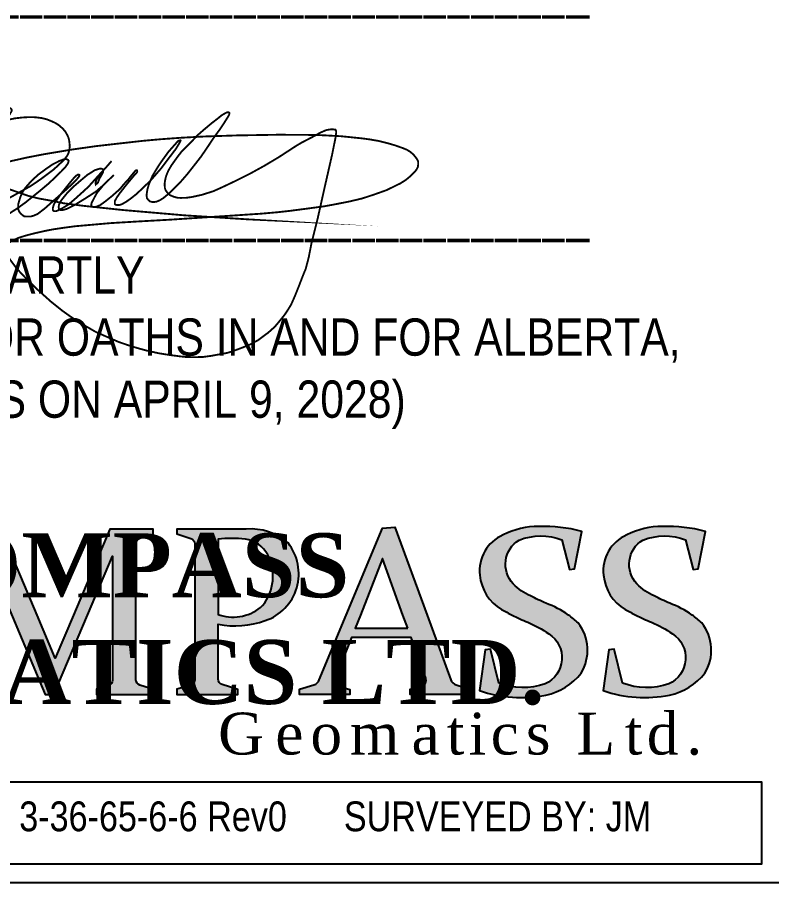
# Paper-space layout '1 of 7' of a CAD drawing. Extents: x -1122 to -42, y -10 to 1768.
# Drawn here: x -919.4 to -717, y 41.8 to 274.1 of the extents above; entities that cross this region are included whole.
import ezdxf

# ---------------------------------------------------------------- set-up
doc = ezdxf.new("R2010")
doc.units = 0
doc.header["$LTSCALE"] = 5
for name, color, linetype in [('CG-BORDER', 2, 'Continuous'), ('CG-LOGO', 7, 'Continuous'), ('CG-LOGO-T', 7, 'Continuous'), ('CG-NOTES', 7, 'Continuous'), ('L-BD', 7, 'Continuous'), ('S-2', 2, 'Continuous')]:
    doc.layers.add(name, color=color, linetype=linetype)
doc.styles.add('100L', font='ARIALN.TTF', dxfattribs={"height": 11})
doc.styles.add('80', font='ARIALN.TTF', dxfattribs={"height": 10})
doc.styles.add('80CG', font='ARIALN.TTF', dxfattribs={"height": 10})

# ---------------------------------------------------------------- blocks, each defined once
blk = doc.blocks.new('c_logo')
h = blk.add_hatch(color=256)
h.paths.add_polyline_path([(7.558605911599328, 25.55588327580295), (-11.0900939240538, 25.55588327584985), (-11.0900939240538, 24.23823740247542), (-7.331067049742272, 23.04512976490088, -0.3268053015718586), (-6.284854817625614, 21.61541767440156), (-6.284854817625614, -14.87691821425102, -0.3318029921495306), (-7.356924309941746, -16.31458141562831), (-11.0522845844514, -17.41453124868428), (-11.0522845844514, -18.88585200042882), (5.268716431381562, -18.88585200042882), (5.268716431381562, -17.50490818183181), (1.048056534506827, -16.17126853822554, -0.3271622047264688), (0, -14.74097237868392), (0, 0, 0.1356933777422112), (12.60967397599177, 0.96595389042335, 0.5183064180288013), (18.75064309159302, 21.82977656885754, 0.2017979932081777)])
h.paths.add_polyline_path([(-2.9559e-12, 22.87025782613199, -0.0590895165284061), (7.310833558562876, 22.83251037596159, -0.2364589739569613), (13.29942082717241, 18.67631952347039, -0.297964476037825), (11.93665314891905, 5.05088252759009, -0.2699589374071311), (0.5050838495090489, 2.465953890423691, -0.0114553398463553), (0, 2.637759163995383)], flags=16)
h = blk.add_hatch(color=256)
h.paths.add_polyline_path([(47.38917094694261, 26.0747598103805), (44.09159214972521, 25.78730539760245), (34.3912354473689, 2.465953890423691), (27.14499143913247, -14.95528213296978, -0.2255406639426936), (25.70943089207037, -16.2476731878462), (21.78928763241675, -17.41453124868428), (21.78928763241675, -18.88585200042882), (34.65537089434906, -18.88585200042882), (35.29094081245194, -18.88585200042882), (35.29094081245194, -17.50490818183181), (32.38417490251368, -16.58643136851424, -0.4344595725520308), (31.44017973504208, -14.60717680162503), (35.78369310047083, -3.562117597796826), (51.75874954248133, -3.562117597796826), (55.68821559868059, -14.51736951929149, -0.4304407640583161), (54.70422347154215, -16.46146580931571), (51.50233184175465, -17.41453124868428), (51.50233184175465, -18.88585200042882), (67.82260334315129, -18.88585200042882), (67.82260334315129, -17.50490818183181), (63.85597222351737, -16.2515362821864, -0.2322908187213714), (62.42167012279868, -14.88135850157476), (56.05452719070274, 2.465953890423691)])
h.paths.add_polyline_path([(44.13845153114311, 17.6830804105603), (49.59658088884783, 2.465953890423691), (50.8649298477626, -1.070170908860745), (36.76366102545717, -1.070170908860745), (38.15425613627315, 2.465953890423691)], flags=16)
h = blk.add_hatch(color=256)
edge = h.paths.add_edge_path()
edge.add_arc((103.2767795989069, 50.79210388957449), 54.14188244395035, 243.1997032005055, 248.1344618700525)
edge.add_arc((69.87811550702122, -30.22056499854552), 33.49157174677647, 55.76473136307402, 66.723874593412, ccw=False)
edge.add_arc((84.54215770040594, -9.000821173706015), 7.700827927235223, -65.64780493678592, 57.14280774353489, ccw=False)
edge.add_arc((81.8276175667383, 0.6693944768710481), 17.69491736939631, 248.3428280516119, 289.44247052672847, ccw=False)
edge.add_line((75.29727051062581, -15.77641556813688), (73.08045851975169, -6.701136834603716))
edge.add_line((73.08045851975169, -6.701136834604143), (71.65025677699634, -6.879784547923008))
edge.add_line((71.65025677699634, -6.879784547923008), (70.14854328950821, -17.81299376212899))
edge.add_arc((81.23663443062458, 14.19038004987953), 33.86977561934618, 250.8905218201523, 281.4155414774213)
edge.add_arc((84.63175870726917, -3.128665093898064), 16.22167760136036, 281.7683286632087, 321.9947523172481)
edge.add_arc((87.27099664244282, -6.993338573668098), 11.84788654995973, 328.8789264098236, 398.3500034312464)
edge.add_arc((79.65961411014338, -17.5851383581255), 24.65074191265206, 46.70964202867931, 54.43017768423636)
edge.add_arc((79.65961411019282, -17.58513835807008), 24.65074191257824, 54.4301776842549, 70.30909194098133)
edge.add_arc((139.3547082119348, 119.5594075825985), 124.9883619642713, 243.6165751633001, 245.7228211776466, ccw=False)
edge.add_arc((89.49043782709612, 20.56901031969033), 14.16668255559051, 223.2297265209252, 246.37375808542248, ccw=False)
edge.add_arc((84.70702603746294, 16.09491403024122), 7.617021026083272, 121.27226692783799, 223.3530360130308, ccw=False)
edge.add_arc((86.60919235381033, 7.459770820680375), 16.23825572627472, 69.6826362373834, 111.1396533806963, ccw=False)
edge.add_line((92.24743735401137, 22.6877431856937), (94.27447698024298, 14.72671322018698))
edge.add_line((94.27447698024298, 14.72671322018698), (95.64154966584387, 14.9151403681094))
edge.add_line((95.64154966584387, 14.9151403681094), (97.57430694742015, 24.94886394015168))
edge.add_arc((87.24880380100772, -14.39743155427862), 40.67858139563823, 75.2956461111515, 91.68432224983955)
edge.add_arc((85.9634589457956, 5.555505087902191), 20.70826340517532, 89.7518440063165, 117.2210048192214)
edge.add_arc((80.52369494034383, 14.40760681878544), 10.3782342852511, 112.8656776775466, 186.9967471490949)
edge.add_arc((81.92974400426624, 14.16931069093635), 11.75186255713215, 185.0081504046308, 240.0685385104642)
edge.add_arc((103.2767795991806, 50.79210389017475), 54.14188244460953, 239.8289642661028, 243.1997032005333)
h = blk.add_hatch(color=256)
edge = h.paths.add_edge_path()
edge.add_arc((136.4648169051394, 50.79210389035894), 54.14188244481046, 243.1997032005447, 248.1344618700134)
edge.add_arc((103.0661528128989, -30.22056499854552), 33.49157174677647, 55.76473136307402, 66.723874593412, ccw=False)
edge.add_arc((117.7301950062845, -9.000821173706868), 7.700827927235477, -65.64780493677767, 57.1428077435437, ccw=False)
edge.add_arc((115.0156548726169, 0.6693944768736059), 17.69491736939901, 248.3428280516124, 289.4424705267283, ccw=False)
edge.add_line((108.4853078165035, -15.77641556813688), (106.2684958256294, -6.701136834603716))
edge.add_line((106.2684958256294, -6.701136834604143), (104.8382940828741, -6.879784547923008))
edge.add_line((104.8382940828741, -6.879784547923008), (103.3365805953876, -17.81299376212899))
edge.add_arc((114.4246717365031, 14.19038004987612), 33.86977561934268, 250.8905218201519, 281.4155414774211)
edge.add_arc((117.8197960131477, -3.128665093895506), 16.22167760136268, 281.7683286632039, 321.9947523172428)
edge.add_arc((120.4590339483205, -6.993338573668949), 11.84788654996053, 328.8789264098331, 398.3500034312512)
edge.add_arc((112.8476514163681, -17.58513835770344), 24.65074191210689, 46.70964202859376, 54.43017768432181)
edge.add_arc((112.8476514160714, -17.58513835806411), 24.65074191257289, 54.43017768424846, 70.3090919409748)
edge.add_arc((172.5427455178142, 119.5594075825985), 124.9883619642713, 243.6165751633001, 245.7228211776466, ccw=False)
edge.add_arc((122.6784751329755, 20.56901031969033), 14.16668255559051, 223.2297265209252, 246.37375808542248, ccw=False)
edge.add_arc((117.8950633433423, 16.09491403024122), 7.617021026083272, 121.27226692783799, 223.3530360130308, ccw=False)
edge.add_arc((119.7972296596889, 7.459770820682081), 16.23825572627243, 69.68263623738358, 111.13965338069619, ccw=False)
edge.add_line((125.4354746598891, 22.6877431856937), (127.4625142861224, 14.72671322018698))
edge.add_line((127.4625142861224, 14.72671322018698), (128.8295869717233, 14.9151403681094))
edge.add_line((128.8295869717233, 14.9151403681094), (130.7623442532996, 24.94886394015168))
edge.add_arc((120.4368411068872, -14.39743155427862), 40.67858139563823, 75.2956461111515, 91.68432224983955)
edge.add_arc((119.1514962516742, 5.555505087898779), 20.70826340517873, 89.75184400631422, 117.2210048192192)
edge.add_arc((113.7117322462215, 14.40760681878544), 10.3782342852511, 112.8656776775466, 186.9967471490949)
edge.add_arc((115.117781310144, 14.16931069093635), 11.75186255713215, 185.0081504046308, 240.0685385104642)
edge.add_arc((136.4648169050584, 50.79210389017475), 54.14188244460953, 239.8289642661028, 243.1997032005333)
h = blk.add_hatch(color=256)
edge = h.paths.add_edge_path()
edge.add_line((-48.59432778723555, 2.465953890423691), (-58.3451783960329, 25.55588327584942))
edge.add_line((-58.3451783960329, 25.55588327584985), (-70.58449483210575, 25.55588327584985))
edge.add_line((-70.58449483210575, 25.55588327584985), (-70.58449483210575, 24.22734889456294))
edge.add_line((-70.58449483210575, 24.22734889456251), (-66.79581749715771, 23.04118853763398))
edge.add_arc((-67.24398675071483, 21.60970527885468), 1.499999999999768, -1.6427748050773516e-11, 72.615688045343, ccw=False)
edge.add_line((-65.7439867507149, 21.60970527885468), (-65.7439867507149, 2.465953890424117))
edge.add_line((-65.7439867507149, 2.465953890423691), (-65.7439867507149, -14.89141098138461))
edge.add_arc((-67.24398675071483, -14.89141098138418), 1.499999999999914, -73.4239949790367, 0, ccw=False)
edge.add_line((-66.81605624303097, -16.32907418276147), (-70.46272702796341, -17.41453124868471))
edge.add_line((-70.46272702796341, -17.41453124868428), (-70.46272702796341, -18.8858520004284))
edge.add_line((-70.46272702796341, -18.88585200042882), (-57.59664376603154, -18.88585200042882))
edge.add_line((-57.59664376603154, -18.88585200042882), (-57.59664376603154, -17.50490818183223))
edge.add_line((-57.59664376603154, -17.50490818183181), (-61.07786582783007, -16.40491532212564))
edge.add_arc((-60.62592236233695, -14.97461916258487), 1.500000000000069, 180, 252.4645608912655, ccw=False)
edge.add_line((-62.12592236233684, -14.97461916258487), (-62.12592236233684, 2.465953890423693))
edge.add_line((-62.12592236233684, 2.465953890423691), (-62.12592236233684, 18.40336857929315))
edge.add_line((-62.12592236233684, 18.40336857929315), (-46.37872742198021, -18.88585200042882))
edge.add_line((-46.37872742198021, -18.88585200042882), (-44.060751084324, -18.88585200042882))
edge.add_line((-44.060751084324, -18.88585200042882), (-35.02860911452456, 2.465953890423691))
edge.add_line((-35.02860911452456, 2.465953890423691), (-28.32454957899327, 18.31421871642035))
edge.add_line((-28.32454957899324, 18.31421871642078), (-28.32454957899324, 2.465953890424117))
edge.add_line((-28.32454957899324, 2.465953890423691), (-28.32454957899324, -15.00522111560727))
edge.add_arc((-29.82454957899319, -15.00522111560684), 1.499999999999914, -73.4239949790367, 0, ccw=False)
edge.add_line((-29.39661907130938, -16.44288431698413), (-32.66093655593278, -17.41453124868471))
edge.add_line((-32.66093655593278, -17.41453124868428), (-32.66093655593278, -18.8858520004284))
edge.add_line((-32.66093655593278, -18.88585200042882), (-17.25283311256658, -18.88585200042882))
edge.add_line((-17.25283311256658, -18.88585200042882), (-17.25283311256615, -17.50490818183266))
edge.add_line((-17.25283311256612, -17.50490818183266), (-21.00098821903495, -16.32057010141153))
edge.add_arc((-20.54904475354147, -14.89027394187076), 1.499999999999791, 179.9999999999837, 252.4645608912451, ccw=False)
edge.add_line((-22.04904475354135, -14.8902739418699), (-22.04904475354135, 2.465953890424117))
edge.add_line((-22.04904475354135, 2.465953890423691), (-22.04904475354135, 21.67159829839704))
edge.add_arc((-20.54904475354147, 21.67159829839704), 1.499999999999914, 107.38431195463659, 180, ccw=False)
edge.add_line((-20.99721400709808, 23.10308155717678), (-17.40622721117629, 24.22734889456208))
edge.add_line((-17.40622721117631, 24.22734889456251), (-17.40622721117631, 25.55588327584985))
edge.add_line((-17.40622721117631, 25.55588327584985), (-29.0744749244385, 25.55588327584985))
edge.add_line((-29.0744749244385, 25.55588327584985), (-38.84186983931795, 2.465953890424117))
edge.add_line((-38.84186983931795, 2.465953890423691), (-43.72223206513979, -9.071126380371908))
edge.add_line((-43.72223206513979, -9.07112638037148), (-48.59432778723555, 2.465953890424116))
at = {"flags": 128}
for points in [[(-11.05228458445094, -18.88585200042882), (5.268716431381562, -18.88585200042882), (5.268716431381562, -17.50490818183181), (1.048056534506827, -16.17126853822554, -0.3271622047264687), (0, -14.74097237868392), (0, 0, 0.1356933777422112), (12.60967397599177, 0.96595389042335, 0.5183064180288013), (18.75064309159302, 21.82977656885754, 0.2017979932081777), (7.558605911599328, 25.55588327580295), (-11.0900939240538, 25.55588327584985), (-11.0900939240538, 24.23823740247542), (-7.331067049742272, 23.04512976490088, -0.3268053015718586), (-6.284854817625614, 21.61541767440156), (-6.284854817625614, -14.87691821425102, -0.3318029921495306), (-7.356924309941746, -16.31458141562831), (-11.0522845844514, -17.41453124868428), (-11.0522845844514, -18.88585200042882), (1.813798677480519, -18.88585200042882)], [(34.65537089434906, -18.88585200042882), (21.78928763241675, -18.88585200042882), (21.78928763241675, -17.41453124868428), (25.70943089207037, -16.2476731878462, 0.2255406639426937), (27.14499143913247, -14.95528213296978), (34.3912354473689, 2.465953890423691), (44.09159214972521, 25.78730539760245), (47.38917094694261, 26.0747598103805), (56.05452719070274, 2.465953890423691), (62.42167012279868, -14.88135850157476, 0.2322908187213713), (63.85597222351737, -16.2515362821864), (67.82260334315129, -17.50490818183181), (67.82260334315129, -18.88585200042882), (51.50233184175465, -18.88585200042882), (51.50233184175465, -17.41453124868428), (54.70422347154215, -16.46146580931571, 0.4304407640583159), (55.68821559868059, -14.51736951929149), (51.75874954248133, -3.562117597796826), (35.78369310047083, -3.562117597796826), (31.44017973504208, -14.60717680162503, 0.4344595725520306), (32.38417490251368, -16.58643136851424), (35.29094081245194, -17.50490818183181), (35.29094081245194, -18.88585200042882), (21.78928763241675, -18.88585200042882)], [(-62.12592236233684, 18.40336857929315), (-46.37872742198021, -18.88585200042882), (-44.060751084324, -18.88585200042882), (-35.02860911452456, 2.465953890423691), (-28.32454957899324, 18.31421871642078), (-28.32454957899324, 2.465953890423691), (-28.32454957899324, -15.00522111560684, -0.3318029921495267), (-29.39661907130938, -16.44288431698413), (-32.66093655593278, -17.41453124868428), (-32.66093655593278, -18.88585200042882), (-17.25283311256658, -18.88585200042882), (-17.25283311256612, -17.50490818183266), (-21.00098821903498, -16.32057010141153, -0.3271622047264687), (-22.04904475354135, -14.8902739418699), (-22.04904475354135, 2.465953890423691), (-22.04904475354135, 21.67159829839704, -0.3278923596880931), (-20.99721400709808, 23.10308155717678), (-17.40622721117631, 24.22734889456251), (-17.40622721117631, 25.55588327584985), (-29.0744749244385, 25.55588327584985), (-38.84186983931795, 2.465953890423691), (-43.72223206513979, -9.07112638037148), (-48.59432778723555, 2.465953890423691), (-58.3451783960329, 25.55588327584985)], [(0.5050838495090489, 2.465953890423691, 0.2699589374070768), (11.93665314891734, 5.050882527588385, 0.2979644760379353), (13.2994208271707, 18.67631952347295, 0.2364589739566874), (7.310833558567992, 22.83251037596074, 0.0590895165284477), (-2.9559e-12, 22.87025782613199), (0, 2.637759163995383, 0.0114553398463553), (0.5050838495090489, 2.465953890423691, 0.0114553398463553)]]:
    blk.add_lwpolyline(points, format="xyb", dxfattribs=at)
for points in [[(78.86517045829282, 2.465953890423691, 0.0215352748419046), (83.1127374543313, 0.5451652866474888, -0.0478547634156371), (88.72021869835623, -2.531929687347087, -0.5937011507081261), (87.7175513872628, -16.0164911843583, -0.1812784818539605), (75.29727051062581, -15.77641556813688), (73.08045851975169, -6.701136834604143), (71.65025677699634, -6.879784547923008), (70.14854328950821, -17.81299376212899, 0.1339837407111155), (87.94024987521584, -19.00936754668947, 0.1773458349477705), (97.41370033663358, -13.11689778972578, 0.3127633352499202), (96.56252602891176, 0.357844825017537, 0.0336999406326081), (93.99881828904928, 2.465953890423691, 0.0693959118469853), (87.96557948390944, 5.624127378940215, -0.0091904906973563), (83.8128749915852, 7.589789430911651, -0.1013295738839718), (79.16840352671204, 10.86589213363396, -0.4774082049766599), (80.75298880032437, 22.6052595540304, -0.1828895226108778), (92.24743735401137, 22.6877431856937), (94.27447698024298, 14.72671322018698), (95.64154966584387, 14.9151403681094), (97.57430694742015, 24.94886394015168, 0.0716312279287952), (86.0531490357106, 26.26357426264406, 0.1204340827751572), (76.49100310935968, 23.97030222729256, 0.335231366074417), (70.2227466504961, 13.14340303400826, 0.2449777313078915), (76.06599137727233, 3.984877535814348, 0.0147086837386544)], [(112.0532077641705, 2.465953890423691, 0.0215352748415622), (116.300774760209, 0.5451652866474888, -0.0478547634156371), (121.908256004234, -2.531929687347087, -0.5937011507081261), (120.9055886931422, -16.0164911843583, -0.1812784818539605), (108.4853078165035, -15.77641556813688), (106.2684958256294, -6.701136834604143), (104.8382940828741, -6.879784547923008), (103.3365805953876, -17.81299376212899, 0.1339837407111155), (121.1282871810936, -19.00936754668947, 0.1773458349477705), (130.601737642513, -13.11689778972578, 0.3127633352499202), (129.7505633347895, 0.357844825017537, 0.0336999406333551), (127.186855594927, 2.465953890423691, 0.0693959118469853), (121.1536167897889, 5.624127378940215, -0.0091904906973563), (117.0009122974646, 7.589789430911651, -0.1013295738839718), (112.3564408325915, 10.86589213363396, -0.4774082049766599), (113.9410261062038, 22.6052595540304, -0.1828895226108778), (125.4354746598891, 22.6877431856937), (127.4625142861224, 14.72671322018698), (128.8295869717233, 14.9151403681094), (130.7623442532996, 24.94886394015168, 0.0716312279287952), (119.24118634159, 26.26357426264406, 0.1204340827751572), (109.6790404152374, 23.97030222729256, 0.335231366074417), (103.4107839563738, 13.14340303400826, 0.2449777313078915), (109.25402868315, 3.984877535814348, 0.0147086837386544)]]:
    blk.add_lwpolyline(points, format="xyb", close=True, dxfattribs=at)
blk.add_lwpolyline([(50.8649298477626, -1.070170908860745), (49.59658088884783, 2.465953890423691), (44.13845153114311, 17.6830804105603), (38.15425613627315, 2.465953890423691), (36.76366102545717, -1.070170908860745)], close=True, dxfattribs=at)
at = {"insert": (-0.0031017396150617, -23.72022075553758), "char_height": 11.25, "width": 132.4162787179055, "attachment_point": 1, "style": '80CG'}
blk.add_mtext('{\\fBook Antiqua|b0|i0|c0|p18;\\T1.25;Geomatics Ltd.}', dxfattribs=at)
blk = doc.blocks.new('wsborder')
at = {"layer": 'S-2'}
blk.add_lwpolyline([(1027.249994066885, 51.50000476041713), (52.24999406778079, 51.50000476041713), (52.24999406778079, 1726.500004758894), (1027.249994066885, 1726.500004758894)], close=True, dxfattribs=at)
at = {"style": '80', "flags": 1}
blk.add_attdef('PAGENUMBER', (52.24999406778079, 51.50000476041713), '', height=10, rotation=90, dxfattribs=at)
blk = doc.blocks.new('Cheryl Quartly')
at = {"color": 166, "flags": 128}
for points in [[(-75.00106070854235, -14.98398581987385, 0, 0.5, 0), (-79.22602646123414, -15.38427435446101, 0.5, 0.5, 0), (-79.87762550943444, -15.36256840386341, 0.5, 0.5, 0), (-80.83329334900918, -15.1672266387759, 0.5, 0.5, 0), (-81.15907941754267, -14.92846118218768, 0.5, 0.5, 0), (-81.50660967436852, -14.6462956147061, 0.5, 0.5, 0), (-81.78896118858393, -14.29901219542808, 0.5, 0.5, 0), (-81.87583029722737, -14.06024673883985, 0.5, 0.5, 0), (-81.94100903983053, -13.6912573689624, 0.5, 0.5, 0), (-81.94100903983053, -13.34397394968255, 0.5, 0.5, 0), (-81.89754757438641, -12.84474887621218, 0.5, 0.5, 0), (-81.68037480278144, -12.43234760513587, 0.5, 0.5, 0), (-81.15907941754267, -11.69436886538097, 0.5, 0.5, 0), (-79.31289556987758, -9.74088047269288, 0.5, 0.5, 0), (-77.90111108768178, -8.416852857071717, 0.5, 0.5, 0), (-76.07664451717574, -6.962601328159508, 0.5, 0.5, 0), (-70.55214058097044, -2.759499254765615, 0.5, 0.5, 0), (-67.0305508792735, -0.4842180811447179, 0.5, 0.5, 0), (-62.82358866861614, 2.082896709653141, 0.5, 0.5, 0), (-57.0518522351631, 5.191964637459023, 0.5, 0.5, 0), (-52.80352762674011, 7.207505402771858, 0.5, 0.5, 0), (-47.44250876953447, 9.59756519077564, 0.5, 0.5, 0), (-42.45714229384612, 11.30312706027144, 0.5, 0.5, 0), (-39.08862306611991, 12.29056506280358, 0.5, 0.5, 0), (-36.62638976520975, 12.74202761271408, 0.5, 0.5, 0), (-34.83741896741412, 13.03336603710341, 0.5, 0.5, 0), (-33.41947183779121, 13.19227576125922, 0.5, 0.5, 0), (-32.00155161929433, 13.23200908745093, 0.5, 0.5, 0), (-30.74264923319424, 13.13931371341096, 0.5, 0.5, 0), (-29.52349457740638, 12.87445631294577, 0.5, 0.5, 0), (-28.70189795817714, 12.55662507432862, 0.5, 0.5, 0), (-27.98630425683223, 12.2652866499393, 0.5, 0.5, 0), (-27.2972180127399, 11.86800054924242, 0.5, 0.5, 0), (-26.75390932798473, 11.33828574831387, 0.5, 0.5, 0), (-26.34311101836647, 10.75560889953704, 0.5, 0.5, 0), (-26.2635886466087, 10.23913461057055, 0.5, 0.5, 0), (-26.25034837354178, 9.788886462023584, 0.5, 0.5, 0), (-26.27682891966833, 9.656457761791899, 0.5, 0.5, 0), (-26.34311101836647, 9.484295735368505, 0.5, 0.5, 0), (-26.51536912382289, 9.113502448901272, 0.5, 0.5, 0), (-27.09845245002361, 8.530825600122625, 0.5, 0.5, 0), (-28.63564277060505, 7.444914974341373, 0.5, 0.5, 0), (-29.91365205482725, 6.646558085201832, 0.5, 0.5, 0), (-31.45208028711204, 5.802855684923998, 0.5, 0.5, 0), (-35.41073355556, 3.984224795198315, 0.5, 0.5, 0), (-39.93223298487283, 2.203087073805364, 0.5, 0.5, 0), (-42.71150623897847, 1.30122310139086, 0.5, 0.5, 0), (-48.35850961216056, -0.3597124655425432, 0.5, 0.5, 0), (-52.59372850313957, -1.34329503850131, 0.5, 0.5, 0), (-55.24821487472218, -1.820189275234952, 0.5, 0.5, 0), (-57.15704781933164, -2.028830503804784, 0.5, 0.5, 0), (-59.06590767505986, -2.237471732376434, 0.5, 0.5, 0), (-61.09923147982045, -2.151709057385233, 0.5, 0.5, 0), (-62.58386437499576, -1.901978617604982, 0.5, 0.5, 0), (-63.53931692557671, -1.622878529295122, 0.5, 0.5, 0), (-64.59767761477997, -1.152822669177112, 0.5, 0.5, 0), (-65.43552855297457, -0.6093132119731308, 0.5, 0.5, 0), (-66.19116600700363, 0.1446296000849543, 0.5, 0.5, 0), (-66.53877699719305, 0.6888700561667065, 0.5, 0.5, 0), (-66.71259594785079, 1.511007989500285, 0.5, 0.5, 0), (-66.80530477043067, 2.402637977600534, 0.5, 0.5, 0), (-66.747365120209, 3.155307436773001, 0.5, 0.5, 0), (-66.50403473596089, 3.977457160410268, 0.5, 0.5, 0), (-66.13322635678196, 4.903821385591073, 0.5, 0.5, 0), (-65.20142868429684, 6.285409267820796, 0.5, 0.5, 0), (-64.09107570331253, 7.672408899819857, 0.5, 0.5, 0), (-62.86384771029407, 9.04481213483814, 0.5, 0.5, 0), (-61.22754371960036, 10.63622027609017, 0.5, 0.5, 0), (-58.21920297702309, 13.45483405234518, 0.5, 0.5, 0), (-54.98752681542101, 16.17995071385303, 0.5, 0.5, 0), (-52.4439142751944, 18.13525481343459, 0.5, 0.5, 0), (-49.10790368539165, 20.69779496608317, 0.5, 0.5, 0), (-46.25029214898677, 22.69061581461028, 0.5, 0.5, 0), (-43.4132676225272, 24.39581218466628, 0.5, 0.5, 0), (-40.73429212799965, 25.7726014129621, 0.5, 0.5, 0), (-37.9319291294014, 27.1182878179643, 0.5, 0.5, 0), (-35.22055264144001, 28.15483243877134, 0.5, 0.5, 0), (-32.63657341503858, 28.86404283552838, 0.5, 0.5, 0), (-30.79865128247184, 29.3368576269022, 0.5, 0.5, 0), (-29.27009943273879, 29.57325323228361, 0.5, 0.5, 0), (-27.90532868437003, 29.64599941109736, 0.5, 0.5, 0), (-26.95905282711465, 29.59144567214025, 0.5, 0.5, 0), (-25.66707666947332, 29.2459307985373, 0.5, 0.5, 0), (-25.01197917514219, 28.68220096910409, 0.5, 0.5, 0), (-24.84819807377789, 28.06390561040826, 0.5, 0.5, 0), (-24.92099266450532, 27.55472951993215, 0.5, 0.5, 0), (-25.3031306269404, 26.88188042227739, 0.5, 0.5, 0), (-25.95822812127153, 26.08174319715727, 0.5, 0.5, 0), (-27.05003933774424, 25.02701792679909, 0.5, 0.5, 0), (-28.41483699723904, 24.08140013435514, 0.5, 0.5, 0), (-30.08897802843421, 23.11760169236186, 0.5, 0.5, 0), (-32.05427051143488, 22.19016454946905, 0.5, 0.5, 0), (-34.91120926973963, 20.93540497282993, 0.5, 0.5, 0), (-37.18584512444068, 20.06252156889605, 0.5, 0.5, 0), (-41.2565024914511, 18.62706378537041, 0.5, 0.5, 0), (-45.44435780398635, 17.1783890704919, 0.5, 0.5, 0), (-48.45638537056948, 16.35747732882737, 0.5, 0.5, 0), (-50.63085802130809, 15.93896868001684, 0.5, 0.5, 0), (-52.70869282535568, 15.60095244008153, 0.5, 0.5, 0), (-54.39994933149137, 15.42388564698194, 0.5, 0.5, 0), (-55.75406327471865, 15.66254499083152, 0.5, 0.5, 0), (-56.49390389888868, 15.82288134183364, 0.5, 0.5, 0), (-57.09111556525022, 16.14355404383787, 0.5, 0.5, 0), (-57.34071624141507, 16.55331428670252, 0.5, 0.5, 0), (-57.58138242437417, 17.14122603068245, 0.5, 0.5, 0), (-57.69726172481751, 17.67568053402283, 0.5, 0.5, 0), (-57.67051206744509, 18.32595119854523, 0.5, 0.5, 0), (-57.61703966382629, 18.73569965110619, 0.5, 0.5, 0)], [(-13.14831775350831, 23.98845670505943, 0, 0.5, 0), (-10.97451788086983, 28.27272736219129, 0.5, 0.5, 0), (-10.94410603056895, 28.53687902172169, 0.5, 0.5, 0), (-11.02728487909553, 28.77243972904216, 0.5, 0.5, 0), (-11.26295670161198, 28.99413564420865, 0.5, 0.5, 0), (-11.63726626493008, 29.09112963727603, 0.5, 0.5, 0), (-12.33041700940521, 29.04956232990935, 0.5, 0.5, 0), (-13.18993494082315, 28.8278610009238, 0.5, 0.5, 0), (-14.49307656101882, 28.17661639230209, 0.5, 0.5, 0), (-17.3073021777891, 26.41687055257171, 0.5, 0.5, 0), (-20.30175021468312, 24.3107160479376, 0.5, 0.5, 0), (-23.16151779313077, 22.09968502880747, 0.5, 0.5, 0), (-26.41431847945933, 19.20335647538104, 0.5, 0.5, 0), (-29.01463258172225, 17.06467574221642, 0.5, 0.5, 0), (-31.18563374290534, 15.04588945929027, 0.5, 0.5, 0), (-33.60639920692483, 12.60216705725998, 0.5, 0.5, 0), (-35.70202220565989, 10.39333946273291, 0.5, 0.5, 0), (-37.14989407330722, 8.831934320145592, 0.5, 0.5, 0), (-38.86448866961655, 6.66119294694181, 0.5, 0.5, 0), (-40.43110747755054, 4.275977694001085, 0.5, 0.5, 0), (-41.62261008187852, 2.212852228041811, 0.5, 0.5, 0), (-42.20996758010369, 0.820656018995578, 0.5, 0.5, 0), (-42.39457432744166, -0.2528394541768648, 0.5, 0.5, 0), (-42.22675518798133, -0.9908675919841698, 0.5, 0.5, 0), (-41.70651965160869, -1.527620742390354, 0.5, 0.5, 0), (-40.78352387446284, -2.215327426436488, 0.5, 0.5, 0), (-39.53742595746007, -2.675724064327369, 0.5, 0.5, 0), (-37.82262258366609, -3.015560352161629, 0.5, 0.5, 0), (-35.70868410545154, -3.237191301491293, 0.5, 0.5, 0), (-34.0530122097116, -3.222416987633551, 0.5, 0.5, 0), (-31.99820520955836, -3.059888707554819, 0.5, 0.5, 0), (-29.88426673134381, -2.498421470390895, 0.5, 0.5, 0), (-26.76509312614144, -1.552795003819483, 0.5, 0.5, 0), (-22.05239688692745, 0.06475686248450074, 0.5, 0.5, 0), (-18.48438964567322, 1.548517003476263, 0.5, 0.5, 0), (-14.48666139825946, 3.396713828848078, 0.5, 0.5, 0), (-11.03584475603566, 5.231890417931027, 0.5, 0.5, 0), (-5.825584317484754, 8.153512336819404, 0.5, 0.5, 0), (-3.010504610996577, 10.06747082962738, 0.5, 0.5, 0), (0.3119423467942397, 12.57033921146649, 0.5, 0.5, 0), (3.1106614902601, 15.17135472996051, 0.5, 0.5, 0), (3.850274715328851, 16.13007722629573, 0.5, 0.5, 0), (4.291915017987776, 16.96787123283684, 0.5, 0.5, 0), (4.445138713177585, 17.60747612918476, 0.5, 0.5, 0), (4.535264158068458, 18.09393489492959, 0.5, 0.5, 0), (4.625399092845328, 18.78759136678491, 0.5, 0.5, 0), (4.571316234003461, 19.35512749578993, 0.5, 0.5, 0), (4.480925072311948, 20.20535163227578, 0.5, 0.5, 0), (4.26655804328766, 21.14173670868422, 0.5, 0.5, 0), (3.86958663281257, 21.96702479180567, 0.5, 0.5, 0), (3.393222838225483, 22.78437621530247, 0.5, 0.5, 0), (2.694558470131597, 23.58585973336903, 0.5, 0.5, 0), (1.571810088003986, 24.55067819064334, 0.5, 0.5, 0), (0.7407048745008069, 25.05223068560645, 0.5, 0.5, 0), (-0.2158471386283054, 25.49892494593223, 0.5, 0.5, 0), (-1.47819174002143, 26.00831123794615, 0.5, 0.5, 0), (-2.991429940659145, 26.38447425571303, 0.5, 0.5, 0), (-4.661488503181317, 26.58822877251896, 0.5, 0.5, 0), (-6.438061543267395, 26.61548194069837, 0.5, 0.5, 0), (-8.180252727317566, 26.51487151609672, 0.5, 0.5, 0), (-10.1392403511345, 26.28269444606485, 0.5, 0.5, 0), (-13.34773276094347, 25.60938852231902, 0.5, 0.5, 0), (-16.2575784664441, 24.73395222766703, 0.5, 0.5, 0), (-19.61287940867624, 23.41972584939595, 0.5, 0.5, 0), (-23.15928766997968, 21.930784682987, 0.5, 0.5, 0), (-27.24389582136428, 19.75981051553754, 0.5, 0.5, 0), (-31.36935793086741, 17.39693809634264, 0.5, 0.5, 0), (-34.6912165157446, 15.1754150947072, 0.5, 0.5, 0), (-37.16951915702157, 13.32673102556691, 0.5, 0.5, 0), (-39.55314120824914, 11.11122277757659, 0.5, 0.5, 0), (-41.40537710735953, 8.956414275638053, 0.5, 0.5, 0), (-42.15075069307204, 7.948528882950995, 0.5, 0.5, 0), (-42.44497511061491, 7.223818741513242, 0.5, 0.5, 0), (-42.55005661543692, 6.373069464520995, 0.5, 0.5, 0), (-42.41344971018407, 5.564336841925979, 0.5, 0.5, 0), (-41.82499138521234, 4.671581738174609, 0.5, 0.5, 0), (-41.11043145850272, 3.999385647460258, 0.5, 0.5, 0), (-40.04909212701023, 3.306189350276327, 0.5, 0.5, 0), (-39.17690519812459, 2.928077357430993, 0.5, 0.5, 0), (-37.66347719977421, 2.426032204878538, 0.5, 0.5, 0), (-36.29690518327698, 2.178755991809339, 0.5, 0.5, 0), (-34.9656735012868, 2.08455552968735, 0.5, 0.5, 0), (-33.09253138388885, 2.10810564521762, 0.5, 0.5, 0), (-31.00732827969841, 2.284731511696009, 0.5, 0.5, 0), (-27.50843587630516, 2.944129332729062, 0.5, 0.5, 0), (-22.9676014678771, 4.220697181430296, 0.5, 0, 0), (-17.1812005760512, 6.268106328910108, 0.5, 0, 0)], [(12.99806522123254, 11.65018097782445, 0.5, 0.5, 0), (11.80468745432881, 9.838893949670819, 0.5, 0.5, 0), (11.52156620310416, 9.027665556212014, 0.5, 0.5, 0), (11.59706773406651, 8.537151839540456, 0.5, 0.5, 0), (12.18219510914423, 9.046532717734408, 0.5, 0.5, 0), (12.57857814669842, 10.08414539418663, 0.5, 0.5, 0), (13.5789544521831, 11.8575286456462, 0.5, 0.5, 0), (13.56007906944433, 12.55556489760784, 0.5, 0.5, 0), (13.25808243547726, 12.74422027137553, 0.5, 0.5, 0), (12.80507324969949, 12.81968350364696, 0.5, 0.5, 0), (11.38943852391822, 12.40463843306588, 0.5, 0.5, 0), (9.350916167695686, 11.12176348445882, 0.5, 0.5, 0), (7.765402997247293, 9.801159626625122, 0.5, 0.5, 0), (5.593642645209911, 7.934274295780597, 0.5, 0.5, 0), (3.84782632481074, 6.156088986280338, 0.5, 0.5, 0), (2.501050209968525, 4.494230419862106, 0.5, 0.5, 0), (1.852606317224854, 3.480498101939702, 0.5, 0.5, 0), (1.686334029138379, 2.932088997800747, 0.5, 0.5, 0), (1.653081469499739, 2.483386210379649, 0.5, 0.5, 0), (1.702969798847334, 2.051303849322721, 0.5, 0.5, 0), (1.935737716325093, 1.785409510433965, 0.5, 0.5, 0), (2.185141403508169, 1.669077353533794, 0.5, 0.5, 0), (2.983231304518995, 1.718933218802704, 0.5, 0.5, 0), (3.964219773431978, 2.034683422959461, 0.5, 0.5, 0), (5.909551451670268, 3.015180301975306, 0.5, 0.5, 0), (8.902386207992095, 4.859841903107736, 0.5, 0.5, 0), (11.69569611658517, 6.671262651513644, 0.5, 0.5, 0), (13.60778472506718, 8.333121217931875, 0.5, 0.5, 0), (16.41772091347957, 11.07518298008472, 0.5, 0.5, 0), (13.60778472506718, 8.333121217931875, 0.5, 0.5, 0), (11.92847352394892, 6.305656582087067, 0.5, 0.5, 0), (11.14700990275742, 4.876462329470087, 0.5, 0.5, 0), (10.44867768066615, 3.530353967208612, 0.5, 0.5, 0), (10.39879884120455, 3.065036167244216, 0.5, 0.5, 0), (10.44867768066615, 2.765900975630757, 0.5, 0.5, 0), (10.64820252839127, 2.566477514555118, 0.5, 0.5, 0), (11.06387850365718, 2.433530345110739, 0.5, 0.5, 0), (11.92847352394892, 2.616333379824027, 0.5, 0.5, 0), (12.82632110387931, 3.031800728338567, 0.5, 0.5, 0), (14.08995632972801, 3.945821315723151, 0.5, 0.5, 0), (16.01867121803662, 5.491347725241212, 0.5, 0.5, 0), (18.11012815692811, 7.344276228996932, 0.5, 0.5, 0), (19.01819634380081, 8.48612117540506, 0.5, 0.5, 0), (20.38029862411349, 9.964662394242623, 0.5, 0.5, 0), (20.95150433680101, 10.69661622638796, 0.5, 0.5, 0), (21.44948609111088, 11.29681392941529, 0.5, 0.5, 0), (21.80099145899294, 11.72134401204403, 0.5, 0.5, 0), (22.06462997478957, 12.02876776156063, 0.5, 0.5, 0), (22.24038265872878, 12.26299125542482, 0.5, 0.5, 0), (22.47472589724202, 12.35082506562412, 0.5, 0.5, 0), (22.65047858118123, 12.36546403399097, 0.5, 0.5, 0), (22.72371202945214, 12.14587950849273, 0.5, 0.5, 0), (22.70906913575163, 11.85309472734298, 0.5, 0.5, 0), (22.03533469750255, 11.13578527738355, 0.5, 0.5, 0), (19.88232635968961, 8.559316017237506, 0.5, 0.5, 0), (18.11012815692811, 6.290265092788104, 0.5, 0.5, 0), (17.26064103473618, 5.089869686733437, 0.5, 0.5, 0), (16.92248793609542, 4.476381056435457, 0.5, 0.5, 0), (16.73260481228499, 4.123908913509695, 0.5, 0.5, 0), (16.71451709006215, 3.437035957691478, 0.5, 0.5, 0), (16.76877076684832, 3.19301345023905, 0.5, 0.5, 0), (16.98578547399666, 3.075522735930463, 0.5, 0.5, 0), (17.44694647162396, 3.012256839358088, 0.5, 0.5, 0), (18.02564919405268, 3.057445992078101, 0.5, 0.5, 0), (18.28787371687213, 3.138788632502838, 0.5, 0.5, 0), (18.66764945437899, 3.274356090662877, 0.5, 0.5, 0), (19.79794229567051, 3.92507555877728, 0.5, 0.5, 0), (21.1181182607761, 4.865006687065033, 0.5, 0.5, 0), (22.60105525623658, 6.048960322805215, 0.5, 0.5, 0), (26.1734183550434, 9.458454014370545, 0.5, 0.5, 0), (29.07840523905179, 12.7949856583482, 0.5, 0.5, 0), (31.07096807862399, 15.44251130156044, 0.5, 0.5, 0), (33.09966840310517, 18.09825512301995, 0.5, 0.5, 0), (33.94346159385168, 19.49790074792054, 0.5, 0.5, 0), (34.23072043525826, 20.01828250766903, 0.5, 0.5, 0), (34.33843063842869, 20.23361177091192, 0.5, 0.5, 0), (34.35638550225121, 20.34127640253337, 0.5, 0.5, 0), (34.302530400666, 20.39511142525407, 0.5, 0.5, 0), (33.78188679921004, 20.2694999814521, 0.5, 0.5, 0), (33.33306265304418, 19.82089464278579, 0.5, 0.5, 0), (31.10686831638668, 17.32665047566843, 0.5, 0.5, 0), (29.22178792272462, 14.70680027856906, 0.5, 0.5, 0), (28.18051020969142, 13.12771360096576, 0.5, 0.5, 0), (26.79811855366279, 10.83085188491168, 0.5, 0.5, 0), (25.81705416566547, 8.494821183601744, 0.5, 0.5, 0), (25.44382644931829, 7.184465686388648, 0.5, 0.5, 0), (25.21396243687923, 5.663739984743188, 0.5, 0.5, 0), (25.33437010717171, 4.897906469152076, 0.5, 0.5, 0), (25.64085545709167, 4.427467195788267, 0.5, 0.5, 0), (26.08964164371355, 4.01172915629013, 0.5, 0.5, 0), (26.69167050529722, 3.847620040870424, 0.5, 0.5, 0), (27.32653437154659, 3.825737381795989, 0.5, 0.5, 0), (27.99423324246163, 3.957027922423549, 0.5, 0.5, 0), (28.88085428755949, 4.350883302846341, 0.5, 0.5, 0), (29.72368899984576, 4.886965139614404, 0.5, 0.5, 0), (31.16855257371208, 6.068536694703653, 0.5, 0.5, 0), (34.16212754111621, 9.008863360525538, 0.5, 0.5, 0), (36.13634643155092, 11.29040938075468, 0.5, 0.5, 0), (38.06428314922596, 13.74153247426239, 0.5, 0.5, 0), (39.88426292669828, 16.0847419004449, 0.5, 0.5, 0), (41.90135712091796, 19.0412071626788, 0.5, 0.5, 0), (43.18081198630171, 20.98988448097953, 0.5, 0.5, 0), (44.79536420711884, 23.19736944823126, 0.5, 0.5, 0), (46.18625880077161, 25.29278293465541, 0.5, 0.5, 0), (47.12184765629718, 26.78567077559819, 0.5, 0.5, 0), (47.32065127270471, 27.13340041250012, 0.5, 0.5, 0), (47.42004833596729, 27.40662506321041, 0.5, 0.5, 0), (47.45318701697397, 27.60532848627099, 0.5, 0.5, 0), (47.43661767647063, 27.76263784419461, 0.5, 0.5, 0), (47.37863447458949, 27.85370911855171, 0.5, 0.5, 0), (47.17983085817832, 27.94478580672876, 0.5, 0.5, 0), (46.84020682724804, 27.90338632777184, 0.5, 0.5, 0), (46.52542731718859, 27.77919871854101, 0.5, 0.5, 0), (45.48998588388349, 27.19136076580253, 0.5, 0.5, 0), (44.28059484493497, 26.21438828338705, 0.5, 0.5, 0), (42.66161084747728, 24.96702257794368, 0.5, 0.5, 0), (40.62143725113128, 23.25869178354424, 0.5, 0.5, 0), (39.11738525989495, 21.93871592879168, 0.5, 0.5, 0), (36.71925317336718, 19.48558972200954, 0.5, 0.5, 0), (34.59885208295964, 17.34781851054777, 0.5, 0.5, 0), (33.34504837873465, 15.70763687805629, 0.5, 0.5, 0), (31.90100093504225, 13.66739021398917, 0.5, 0.5, 0), (31.07148053245328, 12.25153019919981, 0.5, 0.5, 0), (30.56101008850965, 11.03976035803589, 0.5, 0.5, 0), (30.35681621700132, 10.36372045536064, 0.5, 0.5, 0), (30.17815013814106, 9.534610215558132, 0.5, 0.5, 0), (30.07605794732808, 8.74377026694674, 0.5, 0.5, 0), (30.12710404273093, 7.634040098775586, 0.5, 0.5, 0), (30.34405232068093, 6.983510114348974, 0.5, 0.5, 0), (30.90554988025542, 6.211006772933615, 0.5, 0.5, 0), (31.47282678025294, 5.683381322477544, 0.5, 0.5, 0), (32.52859554881434, 5.24238781425629, 0.5, 0.5, 0), (33.52133249627514, 4.974636535223908, 0.5, 0.5, 0), (34.42739831726067, 4.927390131032553, 0.5, 0.5, 0), (35.86134852252144, 4.966764841435179, 0.5, 0.5, 0), (37.37409324909822, 5.171510087238858, 0.5, 0.5, 0), (40.03066339404177, 5.752066452531835, 0.5, 0.5, 0), (43.13839219703368, 6.728297241654218, 0.5, 0.5, 0), (45.58906978091545, 7.828775192023386, 0.5, 0.5, 0), (48.87438281580398, 9.390743371855933, 0.5, 0.5, 0), (53.02987092379044, 11.46745211134748, 0.5, 0.5, 0), (56.92709179131634, 13.61243453059888, 0.5, 0.5, 0), (60.76612067947281, 15.91024366509373, 0.5, 0.5, 0), (65.31939632810827, 18.87732001386576, 0.5, 0.5, 0), (66.7499396643907, 19.7307816145094, 0.5, 0.5, 0), (69.91540493223874, 21.3815039538822, 0.5, 0.5, 0), (71.92085503665294, 22.4819927318913, 0.5, 0.5, 0), (73.39545042254758, 23.1304871201246, 0.5, 0.5, 0), (74.24089485341028, 23.28770444311431, 0.5, 0.5, 0), (75.02734066461562, 23.36630769078965, 0.5, 0.5, 0), (75.47136292859432, 23.30257079190687, 0.5, 0.5, 0), (75.90455723294144, 23.24844883674359, 0.5, 0.5, 0), (75.99254745354119, 23.1266703772626, 0.5, 0.5, 0), (76.08054716402694, 22.81546778162192, 0.5, 0.5, 0), (76.10084602962888, 22.41631227175003, 0.5, 0.5, 0), (76.04669674158504, 22.04421503254889, 0.5, 0.5, 0), (75.91132352147542, 21.02941619215289, 0.5, 0.5, 0), (75.03755178167194, 16.69065659703483, 0.5, 0.5, 0), (72.96363215163001, 7.564245135690726, 0.5, 0.5, 0), (71.16067722917796, -0.4775671083543784, 0.5, 0.5, 0), (69.46820355653472, -7.284514156554906, 0.5, 0.5, 0), (68.71625348000089, -11.1175634432102, 0.5, 0.5, 0), (67.92670447615819, -14.123873743074, 0.5, 0.5, 0), (67.21235332693323, -15.85250094738603, 0.5, 0.5, 0), (66.05608666836633, -18.85608268214037, 0.5, 0.5, 0), (65.1696079715548, -21.08961894960612, 0.5, 0.5, 0), (64.41466858101194, -22.81255622945355, 0.5, 0.5, 0), (64.01341723207588, -23.72401608013752, 0.5, 0.5, 0), (62.97383820858886, -25.40111454890484, 0.5, 0.5, 0), (62.22606368178094, -26.51309686605691, 0.5, 0.5, 0), (60.61231810125173, -28.50398573626353, 0.5, 0.5, 0), (59.63229760068498, -29.66015564949794, 0.5, 0.5, 0), (57.89718587139942, -31.21776570450129, 0.5, 0.5, 0), (55.08870163550455, -33.2997529181639, 0.5, 0.5, 0), (52.96266355296757, -34.44153289873611, 0.5, 0.5, 0), (50.9635526922284, -35.25029259042822, 0.5, 0.5, 0), (49.61748831882142, -35.75531534379479, 0.5, 0.5, 0), (48.01023382013955, -36.3420163944038, 0.5, 0.5, 0), (46.83624005500678, -36.69124565935181, 0.5, 0.5, 0), (45.215016444512, -36.98459889156675, 0.5, 0.5, 0), (42.63652907945652, -37.46310475622704, 0.5, 0.5, 0), (40.45838203431413, -37.75997697122239, 0.5, 0.5, 0), (38.18123650111011, -37.83419502497145, 0.5, 0.5, 0), (35.87933185600559, -37.78471812707812, 0.5, 0.5, 0), (34.41899027849286, -37.6362820195809, 0.5, 0.5, 0), (31.3992896556374, -37.24045059498076, 0.5, 0.5, 0), (28.57760498867719, -36.79514768630816, 0.5, 0.5, 0), (25.43497238591954, -36.10707827634451, 0.5, 0.5, 0), (22.64839080631646, -35.34970114706539, 0.5, 0.5, 0), (20.30180777914211, -34.61675658592139, 0.5, 0.5, 0), (17.78411262214649, -33.76165459792082, 0.5, 0.5, 0), (14.19089075447846, -32.19803520309142, 0.5, 0.5, 0), (11.5509753590195, -31.02532607078956, 0.5, 0.5, 0), (8.617737085158296, -29.33955466292355, 0.5, 0.5, 0), (5.068576756992115, -27.11138349074281, 0.5, 0.5, 0), (2.606349982161191, -25.35007305713043, 0.5, 0.5, 0), (-0.4835093659785343, -22.86494034850421, 0.5, 0.5, 0), (-4.201001287437975, -19.53534380751353, 0.5, 0.5, 0), (-7.363277953678335, -16.42290098699232, 0.5, 0.5, 0), (-9.656527822990029, -13.986021653016, 0.5, 0.5, 0), (-11.394571926965, -11.64565448215671, 0.5, 0.5, 0), (-12.12918398224792, -10.47288038401894, 0.5, 0.5, 0), (-12.40562435390893, -9.707756078802959, 0.5, 0.5, 0), (-12.58744107484017, -9.057448060983006, 0.5, 0.5, 0), (-12.58744107484017, -8.550990645406273, 0.5, 0.5, 0), (-12.42351278853312, -8.014746394048416, 0.5, 0.5, 0), (-12.2297672812274, -7.67214364436677, 0.5, 0.5, 0), (-11.67834798030526, -7.121000561298388, 0.5, 0.5, 0), (-11.02260636542633, -6.644335395322742, 0.5, 0.5, 0), (-9.228524486141396, -5.82746580177627, 0.5, 0.5, 0), (-7.331021832040278, -5.217268773832984, 0.5, 0.5, 0), (-4.938517247755954, -4.590581251199183, 0.5, 0.5, 0), (-2.166512132655043, -3.963888314744509, 0.5, 0.5, 0), (-0.005010347100323997, -3.535102969861327, 0.5, 0.5, 0), (2.733988945394231, -3.122808119668662, 0.5, 0.5, 0), (6.034001813291979, -2.677526866275002, 0.5, 0.5, 0), (15.50384491653676, -1.840745244010577, 0.5, 0.5, 0), (22.82746495027095, -1.399221181462053, 0.5, 0.5, 0), (31.59257015854382, -0.9112248909332266, 0.5, 0.5, 0), (55.92599425451772, 0.6943516062774506, 0.5, 0.5, 0), (60.35733436125156, 1.084482278773066, 0.5, 0.5, 0), (63.663620043626, 1.451663769720653, 0.5, 0.5, 0), (68.23273431156485, 2.048337076147618, 0.5, 0.5, 0), (72.82479512322607, 2.667954150302648, 0.5, 0.5, 0), (75.60137436325749, 3.176425506793748, 0.5, 0.5, 0), (79.51074228453217, 3.938848315998257, 0.5, 0.5, 0), (83.07049332519091, 4.78069185964614, 0.5, 0.5, 0), (86.2170642305282, 5.813145165960123, 0.5, 0.5, 0), (89.61789764454807, 7.02031867423193, 0.5, 0.5, 0), (93.41602512515237, 8.878725963485522, 0.5, 0.5, 0), (94.87143196207762, 9.818353917872628, 0.5, 0.5, 0), (96.12977183168914, 10.87643624646716, 0.5, 0.5, 0), (97.16840186659829, 11.91455240814776, 0.5, 0.5, 0), (97.66775016445172, 12.55339395592364, 0.5, 0.5, 0), (98.0072982763013, 13.19223550369952, 0.5, 0.5, 0), (98.0968827977049, 13.84515839641608, 0.5, 0.5, 0), (98.0968827977049, 14.29590760766951, 0.5, 0.5, 0), (98.07488524255314, 14.82361426542047, 0.5, 0.5, 0), (97.68990904766179, 15.4942349346129, 0.5, 0.5, 0), (97.29393407519456, 16.0109461246293, 0.5, 0.5, 0), (96.78797132697946, 16.62660569661239, 0.5, 0.5, 0), (95.96986725693569, 17.2998033439635, 0.5, 0.5, 0), (95.15498025816487, 17.82243183887113, 0.5, 0.5, 0), (94.04808947510901, 18.28397079271144, 0.5, 0.5, 0), (91.95502874552767, 19.02545836128138, 0.5, 0.5, 0), (89.64933763600857, 19.69621437596561, 0.5, 0.5, 0), (87.60486512142597, 20.20106930092243, 0.5, 0.5, 0), (85.13946872475935, 20.63380132033944, 0.5, 0.5, 0), (83.07093934981822, 20.9102688490284, 0.5, 0.5, 0), (77.49379992848844, 21.48609894975561, 0.5, 0.5, 0), (72.60970686288783, 21.75193373662751, 0.5, 0.5, 0), (68.62022532617993, 21.84860290051529, 0.5, 0.5, 0), (60.665442481637, 21.89693206863922, 0.5, 0.5, 0), (49.37448081462935, 21.70796810715092, 0.5, 0.5, 0), (40.9020911320622, 21.43189578729834, 0.5, 0.5, 0), (34.16082742677099, 21.0619694897814, 0.5, 0.5, 0), (29.11148698074612, 20.69204319226537, 0.5, 0.5, 0), (24.35277428556947, 20.26738859178386, 0.5, 0.5, 0), (18.13504859688692, 19.56911413175749, 0.5, 0.5, 0), (11.80088201014587, 18.84756566100259, 0.5, 0.5, 0), (5.210270241004764, 17.91957741888928, 0.5, 0.5, 0), (-2.359194772761839, 16.64837466547397, 0.5, 0.5, 0), (-6.839569119125372, 15.78073427113486, 0.5, 0.5, 0), (-10.86164841335631, 14.87879191541651, 0.5, 0.5, 0), (-14.11025457019059, 14.00262475511045, 0.5, 0.5, 0), (-15.88924753114406, 13.3068406521279, 0.5, 0.5, 0), (-16.82556710787321, 12.72210481805632, 0.5, 0.5, 0), (-17.12951865830109, 12.38033038278263, 0.5, 0.5, 0), (-17.3068181936178, 11.92463294035861, 0.5, 0.5, 0), (-17.33215618854592, 11.5448859739754, 0.5, 0.5, 0), (-17.16751616081092, 11.15248149722174, 0.5, 0.5, 0), (-16.72425308769016, 10.5322310061656, 0.5, 0.5, 0), (-15.49579686828656, 9.430962638125493, 0.5, 0.5, 0), (-14.24338817726675, 8.478715070106773, 0.5, 0.5, 0), (-12.4053396573363, 7.533397191255062, 0.5, 0.5, 0), (-9.817798941287037, 6.641584092125413, 0.5, 0.5, 0), (-6.516457489386084, 5.482230852930115, 0.5, 0.5, 0), (-3.732618486759748, 4.786614578356421, 0.5, 0.5, 0), (-0.2706607186773908, 4.162347033111473, 0.5, 0.5, 0), (3.048531208307395, 3.484574708145374, 0.5, 0.5, 0), (8.404622721052874, 2.790912822470091, 0.5, 0.5, 0), (18.72188415139681, 1.692448813015289, 0.5, 0.5, 0), (35.39858373420429, 0.2543758961519416, 0.5, 0.5, 0), (52.17426282529777, -0.8121844740335291, 0.5, 0, 0), (87.58183316873328, -2.66964975866631, 0.5, 0, 0)]]:
    blk.add_lwpolyline(points, format="xyseb", dxfattribs=at)
at = {"color": 166, "const_width": 0.5, "flags": 128}
blk.add_lwpolyline([(-13.09903132530235, 13.50396865366656), (-16.24054412153782, 6.485276290838556), (-17.18761573881056, 4.084144408091561), (-17.71388684251724, 2.746790192223671), (-17.93013286891801, 1.907653558406309), (-18.01917646683432, 1.132091408881934), (-17.84108927100169, 0.5218077598237869), (-17.39587128142011, -0.01218975637402764), (-16.83616731024813, -0.4190437178058346), (-16.22558806161032, -0.5716105697056264), (-15.48779689460207, -0.6224679916122113), (-14.81360694183968, -0.5843276320920268), (-13.94861334635061, -0.4317553663731815), (-12.8673642345675, 0.03866766553255729), (-11.41722428423236, 0.8523755883961712), (-9.58546755855059, 2.047514175558717), (-7.435704761661327, 3.573215177473685), (-3.658179822999955, 6.606166883895639), (-0.9128887362603564, 8.913309443487378), (1.305761141229596, 11.04125457226201), (2.349506224556535, 12.06018957087963), (3.404734069634287, 13.17767232880851), (4.020286018396291, 14.03148041390978), (4.171032853406359, 14.33282444394536), (4.284095352137228, 14.65927776957506), (4.309215079694695, 14.91039779460516), (4.13334851712716, 15.14896317183775), (3.781605902098818, 15.32474989626917), (3.115805008332245, 15.32474989626917), (1.796767829517194, 14.84761914180217), (-0.04987852688645944, 13.89336304668814), (-1.720658320729854, 12.73821634537035), (-3.818549402152712, 11.19382683798176), (-5.658287121739704, 9.511043858568883), (-7.252977011699841, 7.696212403775462), (-8.074003966547025, 6.465288468646577), (-8.595036653325224, 5.281702972642961), (-8.926603771262307, 4.2085864668461), (-9.242389209211979, 3.119683262914805), (-9.242389209211979, 2.535781157070232), (-9.179234019597061, 1.809852906209017), (-8.926603771262307, 1.210169516049973), (-8.452935104225617, 0.6262674102054007), (-7.666071738047322, 0.001999864960453124), (-6.991350351680012, -0.07733966218893329), (-5.840369559471583, -0.05750342694682331), (-5.086274768760632, 0.1606789192592259), (-4.054354083069484, 0.5970381978495425), (-2.188965202320105, 2.005302623652824), (1.680725506666931, 5.436706043390586), (3.704870685993228, 7.201995634454761), (4.958275815013621, 8.37547352914953), (6.168302676313033, 9.557088394795755), (6.877624186090543, 10.36336314326309), (7.155791716959357, 10.76650322440673), (7.188512842996715, 10.95926768729805), (7.183141567664279, 11.1148608643889), (7.075782490268466, 11.16851181724178), (6.775180869506585, 11.15778162667084), (6.415523689771362, 10.95390259201304), (5.637163261220849, 10.18129638802475), (4.713873297616374, 9.070678353427866), (2.298298801091732, 6.045890687057181), (0.464757976893452, 3.420355979312262), (0.2051336827680643, 2.717014184081563), (0.07794074416960939, 2.200005233983575), (0.06945678631745977, 1.835557721965415), (0.1542584053058818, 1.547385515167662), (0.3916858566808514, 1.377873407725019), (0.9598358261646354, 1.377873407725019), (1.358382557671575, 1.530434845804848), (2.435323261321173, 2.047443795902836), (4.273969644047611, 3.152566803542868), (6.09531596506713, 4.71599671468357), (7.852368310188467, 6.300843696407355), (9.588001983189315, 7.88569067813205), (12.28786498687987, 10.88405349073219), (14.23959284810917, 12.9894771297113), (15.82510601855756, 14.8194564519199)], dxfattribs=at)

psp = doc.layouts.new('1 of 7')

# ---------------------------------------------------------------- linework, layer by layer
at = {"layer": 'CG-NOTES'}
for points in [[(-1069.580753220884, 573.4358676224665), (-481.9608178764324, 573.4358676224665), (-481.9608178764324, 41.79832557785699), (-1069.580753220884, 41.79832557785699)], [(-1064.580753219949, 68.87480147548445), (-719.7386129643317, 68.87480147548445), (-719.7386129643317, 46.79832770128701), (-1064.580753219949, 46.79832770128701)]]:
    psp.add_lwpolyline(points, close=True, dxfattribs=at)

# ---------------------------------------------------------------- block references
at = {"layer": 'CG-BORDER'}
psp.add_blockref('wsborder', (-1121.83074728773, -9.701677059130134), dxfattribs=at)
at = {"layer": 'CG-LOGO'}
psp.add_blockref('c_logo', (-865.5350078098952, 111.1837355595396), dxfattribs=at)
at = {"layer": 'L-BD'}
psp.add_blockref('Cheryl Quartly', (-909.9667404118882, 220.7195042270596), dxfattribs=at)

# ---------------------------------------------------------------- texts
at = {"layer": 'CG-LOGO-T', "insert": (-1006.495516338801, 135.6238140345729), "char_height": 17.1875, "attachment_point": 1, "style": '100L'}
psp.add_mtext_dynamic_manual_height_columns('\\pi49.236;{\\fBook Antiqua|b1|i0|c0|p18;COMPASS \\P\\pi0.66008;GEOMATICS LTD.}', width=225.5272410270078, gutter_width=55, heights=[0], dxfattribs=at)
at = {"layer": 'CG-NOTES', "attachment_point": 1}
for s, insert, char_height, width, style in [("I, W. M. SAVOURY, ALBERTA LAND SURVEYOR, SOLEMNLY DECLARE THAT\\P{\\H0.5x; \\P}THE SURVEY REPRESENTED BY THIS PLAN WAS MADE UNDER MY SUPERVISION, DIRECTION, AND CONTROL BETWEEN THE DATES OF JULY 19th, 2025 AND JULY 20th, 2025,\\P{\\H0.5x; \\P}THE SURVEY WAS MADE IN ACCORDANCE WITH STANDARDS AND RULES FOR THE PRACTICE OF SURVEYING PRESCRIBED BY THE ALBERTA LAND SURVEYORS' ASSOCIATION, AND IN ACCORDANCE WITH THE PROVISIONS OF THE SURVEYS ACT, AND\\P{\\H0.5x; \\P}THIS PLAN IS CORRECT AND COMPLETE, AND IS PREPARED IN ACCORDANCE WITH THE PROVISIONS OF THE PUBLIC LANDS ACT,\\P{\\H0.5x; \\P}I MAKE THIS SOLEMN DECLARATION CONSCIENTIOUSLY BELIEVING IT TO BE TRUE AND\\PKNOWING THAT IT IS OF THE SAME FORCE AND EFFECT AS IF MADE UNDER OATH.\\P{\\H0.5x; }\\PDECLARED BEFORE ME AT THE CITY OF RED DEER IN THE PROVINCE OF ALBERTA THIS 29th DAY OF JULY, 2025.\\P{\\H0.8x;\\P\\P_}___________________________________________\\PW. M. SAVOURY, ALS\\P{\\H0.8x;\\P\\P_}___________________________________________\\PCHERYL PATRICIA QUARTLY\\P(A COMMISSIONER FOR OATHS IN AND FOR ALBERTA,\\PCOMMISSION EXPIRES ON APRIL 9, 2028)", (-1045.004449719352, 563.3696585693338), 10, 557.1704647159677, '80CG'), ('\\pi27.309; {\\fArial Narrow|b1|i0|c0|p34;\\C14;COMPASS DWG:} Pad Site 3-36-65-6-6 Rev0      SURVEYED BY: JM', (-1062.81399068019, 63.61008388924461), 8, 340.1465189168258, '80')]:
    psp.add_mtext(s, dxfattribs=dict(at, insert=insert, char_height=char_height, width=width, style=style))

doc.saveas('drawing.dxf')
